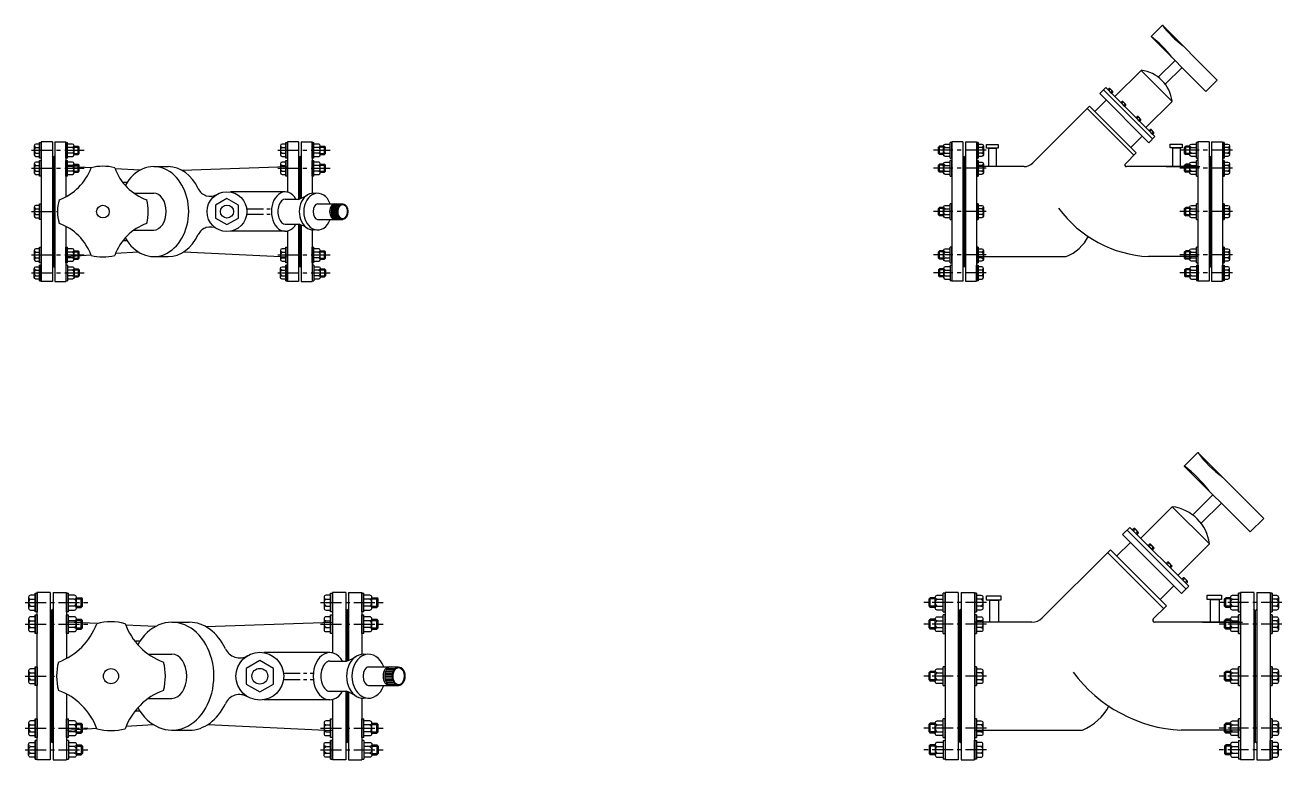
# Model space of a CAD drawing. Header units: millimetres. Extents: x 1218 to 72853, y -34712 to 16286.
# Drawn here: x 63028 to 64942, y 11558 to 12677 of the extents above; entities that cross this region are included whole.
import ezdxf

# ---------------------------------------------------------------- set-up
doc = ezdxf.new("R2010")
doc.units = ezdxf.units.MM
doc.linetypes.add('CENTER', pattern=[50.8, 31.75, -6.35, 6.35, -6.35])
doc.styles.get("Standard").update_dxf_attribs({"font": 'arial.ttf'})

# ---------------------------------------------------------------- blocks, each defined once
blk = doc.blocks.new('dai oc M20')
for p, q in [((25872.5, -5702.3, 1381.5), (25872.5, -5698.3, 1381.5)), ((25872.5, -5698.3, 1381.5), (25910.5, -5698.3, 1381.5)), ((25872.5, -5702.3, 1381.5), (25910.5, -5702.3, 1381.5)), ((25876.5, -5702.3, 1381.5), (25876.5, -5714.3, 1381.5)), ((25906.5, -5714.3, 1381.5), (25906.5, -5702.3, 1381.5)), ((25910.5, -5698.3, 1381.5), (25910.5, -5702.3, 1381.5)), ((25880.4, -5718.3, 1381.5), (25902.6, -5718.3, 1381.5)), ((25881.5, -5718.3, 1381.5), (25881.5, -5728.3, 1381.5)), ((25881.5, -5728.3, 1381.5), (25901.5, -5728.3, 1381.5)), ((25884, -5730.8, 1381.5), (25881.5, -5728.3, 1381.5)), ((25884, -5718.3, 1381.5), (25884, -5730.8, 1381.5)), ((25884, -5730.8, 1381.5), (25899, -5730.8, 1381.5)), ((25899, -5718.3, 1381.5), (25899, -5730.8, 1381.5)), ((25899, -5730.8, 1381.5), (25901.5, -5728.3, 1381.5)), ((25901.5, -5718.3, 1381.5), (25901.5, -5728.3, 1381.5))]:
    blk.add_line(p, q)
at = {"elevation": 1381.5}
for points in [[(25884.5, -5714.3), (25884.5, -5702.3)], [(25898.5, -5714.3), (25898.5, -5702.3)]]:
    blk.add_lwpolyline(points, dxfattribs=at)
for centre, radius, start, end in [((25880.5, -5714.3, 1381.5), 4, 180.2478, 359.7522), ((25891.5, -5710.1, 1381.5), 8.14, 210.7312, 329.2688), ((25902.5, -5714.3, 1381.5), 4, 180.2478, 359.7522)]:
    blk.add_arc(centre, radius, start, end)
blk = doc.blocks.new('bulong M20')
for p, q in [((25876.5, -5633.2, 1381.5), (25876.5, -5642.3, 1381.5)), ((25902.6, -5629.3, 1381.5), (25880.4, -5629.3, 1381.5)), ((25906.5, -5642.3, 1381.5), (25906.5, -5633.2, 1381.5)), ((25872.5, -5642.3, 1381.5), (25910.5, -5642.3, 1381.5)), ((25872.5, -5646.3, 1381.5), (25872.5, -5642.3, 1381.5)), ((25910.5, -5642.3, 1381.5), (25872.5, -5642.3, 1381.5)), ((25910.5, -5646.3, 1381.5), (25872.5, -5646.3, 1381.5)), ((25910.5, -5642.3, 1381.5), (25910.5, -5646.3, 1381.5))]:
    blk.add_line(p, q)
at = {"elevation": 1381.5}
for points in [[(25884.5, -5633.2), (25884.5, -5642.3)], [(25898.5, -5633.2), (25898.5, -5642.3)]]:
    blk.add_lwpolyline(points, dxfattribs=at)
for centre, radius, start, end in [((25880.5, -5633.3, 1381.5), 4, 0.2478, 179.7522), ((25891.5, -5637.4, 1381.5), 8.14, 30.7312, 149.2688), ((25902.5, -5633.3, 1381.5), 4, 0.2478, 179.7522)]:
    blk.add_arc(centre, radius, start, end)
blk = doc.blocks.new('VANCANBANG-DN125 PCCC')
at = {"linetype": 'Continuous'}
for p, q in [((-282.8, 106.2), (-282.8, -106.3)), ((-266, 106.2), (-282.8, 106.2)), ((-266, 106.2), (-266, -106.3)), ((-262.2, 106.2), (-262.2, -106.3)), ((-262.2, 106.2), (-245.3, 106.2)), ((-245.3, 106.2), (-245.3, 22.6)), ((92.2, 106.2), (92.2, 29.5)), ((109, 106.2), (92.2, 106.2)), ((109, 106.2), (109, 19.1)), ((112.8, 106.2), (112.8, 20.2)), ((112.8, 106.2), (129.7, 106.2)), ((129.7, 106.2), (129.7, 27.8)), ((-264.1, 83.1), (-266, 85)), ((-264.1, 83.1), (-262.2, 85)), ((-264.1, 83.1), (-264.1, -83.1)), ((-264.1, 83.1), (-264.1, -83.1)), ((110.9, 83.1), (109, 85)), ((110.9, 83.1), (112.8, 85)), ((110.9, 83.1), (110.9, 19.5)), ((110.9, 83.1), (110.9, 19.5)), ((-206.4, 66.8), (-245.3, 68.7)), ((-132.3, 63.2), (-170.4, 65)), ((-111.6, 68.5), (-89.6, 68.5)), ((-68.5, 62.9), (92.2, 68.7)), ((-152.1, 44.4), (-158.6, 44.4)), ((-141.6, 28.2), (-111.6, 28.2)), ((88.8, 29.9), (5.2, 29.9)), ((88.8, 19.1), (109.9, 19.1)), ((137.9, 12), (176.2, 12)), ((158.7, 2), (168.3, 2)), ((159, 4), (168.6, 4)), ((159.6, 6), (169.2, 6)), ((160.6, 8), (170.2, 8)), ((162.1, 10), (171.7, 10)), ((164.3, 11.5), (164.3, 12)), ((166.5, 12), (176.2, 12)), ((88.9, -19.1), (109.9, -19.1)), ((109, -19.1), (109, -106.3)), ((137.9, -12), (176.2, -12)), ((158.5, 0), (168.2, 0)), ((158.7, -2), (168.3, -2)), ((159, -4), (168.6, -4)), ((159.6, -6), (169.2, -6)), ((160.6, -8), (170.2, -8)), ((162.1, -10), (171.7, -10)), ((164.3, -12), (164.3, -11.5)), ((166.5, -12), (176.2, -12)), ((-245.3, -22.6), (-245.3, -106.3)), ((-141.6, -28.2), (-111.5, -28.2)), ((88.8, -29.9), (5.2, -29.9)), ((92.2, -29.5), (92.2, -106.3)), ((110.9, -19.5), (110.9, -83.1)), ((110.9, -19.5), (110.9, -83.1)), ((112.8, -20.2), (112.8, -106.3)), ((129.7, -27.8), (129.7, -106.3)), ((-152.1, -44.4), (-158.6, -44.4)), ((-207, -66.3), (-245.3, -68.8)), ((-134.8, -61.7), (-169.9, -63.9)), ((-111.5, -68.5), (-89.5, -68.5)), ((-65.9, -61.4), (92.2, -68.8)), ((-264.1, -83.1), (-266, -85)), ((-264.1, -83.1), (-262.2, -85)), ((110.9, -83.1), (109, -85)), ((110.9, -83.1), (112.8, -85)), ((-266, -106.3), (-282.8, -106.3)), ((-262.2, -106.3), (-245.3, -106.3)), ((109, -106.3), (92.2, -106.3)), ((112.8, -106.3), (129.7, -106.3))]:
    blk.add_line(p, q, dxfattribs=at)
at = {"linetype": 'CENTER'}
for p, q in [((-297.8, 93.4), (-217.7, 93.4)), ((77.2, 93.4), (157.3, 93.4)), ((-297.8, 66.1), (-217.7, 66.1)), ((77.2, 66.1), (157.3, 66.1)), ((-297.8, 0), (-258, 0)), ((-297.8, -66.1), (-217.7, -66.1)), ((77.2, -66.1), (157.3, -66.1)), ((-297.8, -93.4), (-217.7, -93.4)), ((77.2, -93.4), (157.3, -93.4))]:
    blk.add_line(p, q, dxfattribs=at)
for p, q in [((-264.1, -83.4), (-264.1, 83.4)), ((110.9, 19.5), (110.9, 83.4)), ((110.9, -83.4), (110.9, -19.5))]:
    blk.add_line(p, q)
at = {"linetype": 'CENTER', "ltscale": 0.8}
for p, q in [((30.1, 4), (67.9, 4)), ((30.1, -4), (67.9, -4))]:
    blk.add_line(p, q, dxfattribs=at)
at = {"linetype": 'Continuous'}
blk.add_lwpolyline([(0, -19.9), (17.3, -10), (17.3, 10), (0, 19.9), (-17.3, 10), (-17.3, -10)], close=True, dxfattribs=at)
for centre, radius in [((0, 0), 30.3), ((-189, 0), 9.59), ((0, 0), 9.96)]:
    blk.add_circle(centre, radius, dxfattribs=at)
for centre, radius, start, end in [((-284, 95), 82.1, 290.2095, 339.8239), ((-189, 0), 69.1, 74.9358, 105.0977), ((-94, 95), 82.1, 200.2095, 249.8239), ((-25.6, 43.2), 19.9, 204.7175, 300.634), ((93.3, 67.7), 51.3, 288.9525, 304.5359), ((-189, 0), 69.1, 164.9023, 195.0642), ((-189, 0), 69.1, 344.9358, 15.0977), ((-283.9, -95), 82.1, 20.2095, 69.8239), ((-93.9, -95), 82.1, 110.2095, 159.8239), ((93.3, -67.7), 51.3, 55.4641, 71.0475), ((-25.6, -43.3), 19.9, 59.3683, 155.2819), ((-189, 0), 69.1, 254.9358, 285.0977)]:
    blk.add_arc(centre, radius, start, end, dxfattribs=at)
for centre, major_axis, ratio, start_param, end_param in [((-111.6, 0), (0, 68.5), 0.777514, 2.193196, 7.23108), ((-89.6, 0), (0, 68.5), 0.777514, 5.246597, 6.283185), ((-111.6, 0), (0, 28.2), 0.670315, 3.141593, 6.283185), ((88.8, 0), (0, -29.9), 0.707107, 2.264962, 7.159828), ((88.8, 0), (0, -19.1), 0.591207, 3.13788, 6.286898), ((131.2, 0), (0, -27.9), 0.757614, 2.976201, 6.448577), ((138.1, 0), (0, -27.9), 0.757614, 2.013707, 7.411071), ((137.9, 0), (0, -12), 0.570197, 3.141593, 6.283185), ((164.3, 0), (0, -12), 0.669487, 3.141593, 6.283185), ((166.5, 0), (0, -12), 0.669487, 3.141593, 6.283185), ((-89.6, 0), (0, 68.5), 0.777514, 3.141593, 4.177496)]:
    blk.add_ellipse(centre, major_axis=major_axis, ratio=ratio, start_param=start_param, end_param=end_param, dxfattribs=at)
blk.add_ellipse((176.2, 0), major_axis=(0, -12), ratio=0.669487, dxfattribs=at)
blk.add_open_spline([(176.2, -11), (177.1, -11), (178, -10.7), (179.7, -9.5), (180.5, -8.7), (181.9, -6.4), (182.4, -5.1), (183.1, -2.1), (183.2, -0.6), (183, 2.6), (182.7, 4.1), (181.7, 6.8), (181.1, 8), (179.5, 9.7), (178.6, 10.4), (176.8, 11), (175.9, 11), (174.1, 10.6), (173.2, 10), (171.6, 8.4), (170.9, 7.3), (169.8, 4.7), (169.4, 3.2), (169.1, 0.1), (169.1, -1.5), (169.7, -4.5), (170.2, -5.9), (171.5, -8.2), (172.3, -9.2), (174, -10.5), (174.9, -10.9), (175.9, -11), (176, -11), (176.2, -11)], degree=3, knots=[0, 0, 0, 0, 0.414967, 0.414967, 0.829934, 0.829934, 1.244902, 1.244902, 1.659869, 1.659869, 2.074836, 2.074836, 2.489803, 2.489803, 2.904771, 2.904771, 3.319738, 3.319738, 3.734705, 3.734705, 4.149672, 4.149672, 4.56464, 4.56464, 4.979607, 4.979607, 5.394574, 5.394574, 5.809541, 5.809541, 6.224509, 6.224509, 6.283185, 6.283185, 6.283185, 6.283185], dxfattribs=at)
at = {"yscale": 0.6250000000000001}
for name, p, xscale, zscale, rotation in [('bulong M20', (-3811.8, -16088.8, -863.4), 0.6250000000000001, 0.6250000000000001, 90.00000000000001), ('dai oc M20', (-3806.8, -16088.8, -863.4), 0.6250000000000001, 0.6250000000000001, 90.00000000000001), ('bulong M20', (-3436.8, -16088.8, -863.4), 0.6250000000000001, 0.6250000000000001, 90.00000000000001), ('dai oc M20', (-3431.8, -16088.8, -863.4), 0.6250000000000001, 0.6250000000000001, 90.00000000000001), ('bulong M20', (-3811.8, -16116.1, -863.4), 0.6250000000000001, 0.6250000000000001, 90.00000000000001), ('dai oc M20', (-3806.8, -16116.1, -863.4), 0.6250000000000001, 0.6250000000000001, 90.00000000000001), ('bulong M20', (-3436.8, -16116.1, -863.4), 0.6250000000000001, 0.6250000000000001, 90.00000000000001), ('dai oc M20', (-3431.8, -16116.1, -863.4), 0.6250000000000001, 0.6250000000000001, 90.00000000000001), ('bulong M20', (-3811.8, -16182.2, -863.4), 0.6250000000000001, 0.6250000000000001, 90.00000000000001), ('bulong M20', (-3811.8, -16248.3, -863.4), 0.6250000000000001, 0.6250000000000001, 90.00000000000001), ('dai oc M20', (-3806.8, -16248.3, -863.4), 0.6250000000000001, 0.6250000000000001, 90.00000000000001), ('bulong M20', (-3436.8, -16248.3, -863.4), 0.6250000000000001, 0.6250000000000001, 90.00000000000001), ('dai oc M20', (-3431.8, -16248.3, -863.4), 0.6250000000000001, 0.6250000000000001, 90.00000000000001), ('bulong M20', (-3811.8, 16088.8, -863.4), -0.6250000000000001, 0.625, 90), ('dai oc M20', (-3806.8, 16088.8, -863.4), -0.6250000000000001, 0.625, 90), ('bulong M20', (-3436.8, 16088.8, -863.4), -0.6250000000000001, 0.625, 90), ('dai oc M20', (-3431.8, 16088.8, -863.4), -0.6250000000000001, 0.625, 90)]:
    blk.add_blockref(name, p, dxfattribs=dict(at, xscale=xscale, zscale=zscale, rotation=rotation))
at = {"flags": 1}
for p in [(-282.8, 0), (129.7, 0)]:
    blk.add_attdef('AMC', p, '', height=0.313, rotation=90, dxfattribs=at)
blk = doc.blocks.new('VANCANBANG-DN150 PCCC')
at = {"linetype": 'Continuous'}
for p, q in [((-339.4, 127.5), (-339.4, -127.5)), ((-319.2, 127.5), (-339.4, 127.5)), ((-319.2, 127.5), (-319.2, -127.5)), ((-314.7, 127.5), (-314.7, -127.5)), ((-314.7, 127.5), (-294.4, 127.5)), ((-294.4, 127.5), (-294.4, 27.1)), ((110.6, 127.5), (110.6, 35.4)), ((130.8, 127.5), (110.6, 127.5)), ((130.8, 127.5), (130.8, 22.9)), ((135.3, 127.5), (135.3, 24.2)), ((135.3, 127.5), (155.6, 127.5)), ((155.6, 127.5), (155.6, 33.4)), ((-316.9, 99.7), (-319.2, 102)), ((-316.9, 99.7), (-314.7, 102)), ((-316.9, 99.7), (-316.9, -99.8)), ((-316.9, 99.7), (-316.9, -99.8)), ((133.1, 99.7), (130.8, 102)), ((133.1, 99.7), (135.3, 102)), ((133.1, 99.7), (133.1, 23.4)), ((133.1, 99.7), (133.1, 23.4)), ((-247.7, 80.2), (-294.4, 82.5)), ((-158.7, 75.8), (-204.5, 78)), ((-133.9, 82.2), (-107.5, 82.3)), ((-82.1, 75.5), (110.6, 82.5)), ((-182.6, 53.3), (-190.3, 53.3)), ((-169.9, 33.8), (-133.9, 33.8)), ((106.6, 35.9), (6.2, 35.9)), ((106.6, 22.9), (131.9, 22.9)), ((165.5, 14.3), (211.4, 14.3)), ((190.4, 2.4), (201.9, 2.4)), ((190.8, 4.8), (202.3, 4.8)), ((191.5, 7.2), (203.1, 7.2)), ((192.7, 9.6), (204.2, 9.6)), ((194.5, 12), (206.1, 12)), ((197.2, 13.8), (197.2, 14.3)), ((199.9, 14.3), (211.4, 14.3)), ((165.5, -14.3), (211.4, -14.3)), ((190.3, 0), (201.8, 0)), ((190.4, -2.4), (201.9, -2.4)), ((190.8, -4.8), (202.3, -4.8)), ((191.5, -7.2), (203.1, -7.2)), ((192.7, -9.6), (204.2, -9.6)), ((194.5, -12), (206.1, -12)), ((197.2, -14.3), (197.2, -13.8)), ((199.9, -14.3), (211.4, -14.3)), ((-294.4, -27.1), (-294.4, -127.5)), ((-169.9, -33.8), (-133.9, -33.8)), ((106.6, -35.9), (6.2, -35.9)), ((106.7, -22.9), (131.9, -22.9)), ((110.6, -35.4), (110.6, -127.5)), ((130.8, -22.9), (130.8, -127.5)), ((133.1, -23.4), (133.1, -99.8)), ((133.1, -23.4), (133.1, -99.8)), ((135.3, -24.2), (135.3, -127.5)), ((155.6, -33.4), (155.6, -127.5)), ((-182.6, -53.3), (-190.3, -53.3)), ((-161.7, -74), (-203.9, -76.7)), ((-79.1, -73.7), (110.6, -82.5)), ((-248.5, -79.6), (-294.4, -82.5)), ((-133.8, -82.2), (-107.5, -82.2)), ((-316.9, -99.8), (-319.2, -102)), ((-316.9, -99.8), (-314.7, -102)), ((133.1, -99.8), (130.8, -102)), ((133.1, -99.8), (135.3, -102)), ((-319.2, -127.5), (-339.4, -127.5)), ((-314.7, -127.5), (-294.4, -127.5)), ((130.8, -127.5), (110.6, -127.5)), ((135.3, -127.5), (155.6, -127.5))]:
    blk.add_line(p, q, dxfattribs=at)
at = {"linetype": 'CENTER'}
for p, q in [((-357.4, 112.1), (-261.3, 112.1)), ((92.6, 112.1), (188.7, 112.1)), ((-357.4, 79.3), (-261.3, 79.3)), ((92.6, 79.3), (188.7, 79.3)), ((-357.4, 0), (-309.6, 0)), ((-357.4, -79.3), (-261.3, -79.3)), ((92.6, -79.3), (188.7, -79.3)), ((-357.4, -112.1), (-261.3, -112.1)), ((92.6, -112.1), (188.7, -112.1))]:
    blk.add_line(p, q, dxfattribs=at)
for p, q in [((-316.9, -100.1), (-316.9, 100.1)), ((133.1, 23.4), (133.1, 100.1)), ((133.1, -100.1), (133.1, -23.4))]:
    blk.add_line(p, q)
at = {"linetype": 'CENTER', "ltscale": 0.8}
for p, q in [((36.1, 4.8), (81.4, 4.8)), ((36.1, -4.8), (81.4, -4.8))]:
    blk.add_line(p, q, dxfattribs=at)
at = {"linetype": 'Continuous'}
blk.add_lwpolyline([(0, -23.9), (20.7, -12), (20.7, 12), (0, 23.9), (-20.7, 12), (-20.7, -12)], close=True, dxfattribs=at)
for centre, radius in [((0, 0), 36.4), ((-226.7, 0), 11.5), ((0, 0), 12)]:
    blk.add_circle(centre, radius, dxfattribs=at)
for centre, radius, start, end in [((-340.8, 114), 98.5, 290.2095, 339.8239), ((-226.7, 0), 82.9, 74.9358, 105.0977), ((-112.8, 114.1), 98.5, 200.2095, 249.8239), ((-30.7, 51.9), 23.9, 204.7175, 300.634), ((-226.7, 0), 82.9, 164.9023, 195.0642), ((-226.7, 0), 82.9, 344.9358, 15.0977), ((111.9, 81.2), 61.6, 288.9525, 304.5359), ((-340.7, -114.1), 98.5, 20.2095, 69.8239), ((-112.7, -114), 98.5, 110.2095, 159.8239), ((-30.7, -51.9), 23.9, 59.3683, 155.2819), ((111.9, -81.2), 61.6, 55.4641, 71.0475), ((-226.7, 0), 82.9, 254.9358, 285.0977)]:
    blk.add_arc(centre, radius, start, end, dxfattribs=at)
for centre, major_axis, ratio, start_param, end_param in [((-133.9, 0), (0, 82.2), 0.777514, 2.193196, 7.23108), ((-107.5, 0), (0, 82.2), 0.777514, 5.246597, 6.283185), ((106.6, 0), (0, -35.9), 0.707107, 2.264962, 7.159828), ((-133.9, 0), (0, 33.8), 0.670315, 3.141593, 6.283185), ((106.6, 0), (0, -22.9), 0.591207, 3.13788, 6.286898), ((157.4, 0), (0, -33.5), 0.757614, 2.976201, 6.448577), ((165.7, 0), (0, -33.5), 0.757614, 2.013707, 7.411071), ((165.5, 0), (0, -14.3), 0.570197, 3.141593, 6.283185), ((197.2, 0), (0, -14.3), 0.669487, 3.141593, 6.283185), ((199.9, 0), (0, -14.3), 0.669487, 3.141593, 6.283185), ((-107.5, 0), (0, 82.2), 0.777514, 3.141593, 4.177496)]:
    blk.add_ellipse(centre, major_axis=major_axis, ratio=ratio, start_param=start_param, end_param=end_param, dxfattribs=at)
blk.add_ellipse((211.4, 0), major_axis=(0, -14.3), ratio=0.669487, dxfattribs=at)
blk.add_open_spline([(211.4, -13.2), (212.5, -13.2), (213.6, -12.8), (215.7, -11.4), (216.6, -10.4), (218.3, -7.7), (218.9, -6.1), (219.7, -2.6), (219.9, -0.7), (219.7, 3.1), (219.3, 4.9), (218.1, 8.1), (217.3, 9.5), (215.4, 11.7), (214.3, 12.4), (212.2, 13.2), (211.1, 13.3), (208.9, 12.7), (207.8, 12), (205.9, 10.1), (205, 8.7), (203.7, 5.6), (203.3, 3.8), (202.9, 0.1), (203, -1.8), (203.6, -5.4), (204.2, -7.1), (205.8, -9.9), (206.7, -11), (208.8, -12.6), (209.9, -13), (211.1, -13.1), (211.2, -13.2), (211.4, -13.2)], degree=3, knots=[0, 0, 0, 0, 0.414967, 0.414967, 0.829934, 0.829934, 1.244902, 1.244902, 1.659869, 1.659869, 2.074836, 2.074836, 2.489803, 2.489803, 2.904771, 2.904771, 3.319738, 3.319738, 3.734705, 3.734705, 4.149672, 4.149672, 4.56464, 4.56464, 4.979607, 4.979607, 5.394574, 5.394574, 5.809541, 5.809541, 6.224509, 6.224509, 6.283185, 6.283185, 6.283185, 6.283185], dxfattribs=at)
at = {"yscale": 0.7500000000000002}
for name, p, xscale, zscale, rotation in [('bulong M20', (-4574.1, -19306.5, -1036.1), 0.7500000000000002, 0.7500000000000002, 90.00000000000001), ('dai oc M20', (-4568.1, -19306.5, -1036.1), 0.7500000000000002, 0.7500000000000002, 90.00000000000001), ('bulong M20', (-4124.1, -19306.5, -1036.1), 0.7500000000000002, 0.7500000000000002, 90.00000000000001), ('dai oc M20', (-4118.1, -19306.5, -1036.1), 0.7500000000000002, 0.7500000000000002, 90.00000000000001), ('bulong M20', (-4574.1, -19339.4, -1036.1), 0.7500000000000002, 0.7500000000000002, 90.00000000000001), ('dai oc M20', (-4568.1, -19339.4, -1036.1), 0.7500000000000002, 0.7500000000000002, 90.00000000000001), ('bulong M20', (-4124.1, -19339.4, -1036.1), 0.7500000000000002, 0.7500000000000002, 90.00000000000001), ('dai oc M20', (-4118.1, -19339.4, -1036.1), 0.7500000000000002, 0.7500000000000002, 90.00000000000001), ('bulong M20', (-4574.1, -19418.7, -1036.1), 0.7500000000000002, 0.7500000000000002, 90.00000000000001), ('bulong M20', (-4574.1, -19497.9, -1036.1), 0.7500000000000002, 0.7500000000000002, 90.00000000000001), ('dai oc M20', (-4568.1, -19497.9, -1036.1), 0.7500000000000002, 0.7500000000000002, 90.00000000000001), ('bulong M20', (-4124.1, -19497.9, -1036.1), 0.7500000000000002, 0.7500000000000002, 90.00000000000001), ('dai oc M20', (-4118.1, -19497.9, -1036.1), 0.7500000000000002, 0.7500000000000002, 90.00000000000001), ('bulong M20', (-4574.1, 19306.5, -1036.1), -0.7500000000000002, 0.75, 90), ('dai oc M20', (-4568.1, 19306.5, -1036.1), -0.7500000000000002, 0.75, 90), ('bulong M20', (-4124.1, 19306.5, -1036.1), -0.7500000000000002, 0.75, 90), ('dai oc M20', (-4118.1, 19306.5, -1036.1), -0.7500000000000002, 0.75, 90)]:
    blk.add_blockref(name, p, dxfattribs=dict(at, xscale=xscale, zscale=zscale, rotation=rotation))
at = {"flags": 1}
for p in [(-339.4, 0), (155.6, 0)]:
    blk.add_attdef('AMC', p, '', height=0.375, rotation=90, dxfattribs=at)
blk = doc.blocks.new('VANCANBANG-FRONT-DN125 PCCC')
for p, q in [((114.5, 284.1), (97.2, 266.9)), ((198.2, 200.4), (114.5, 284.1)), ((180.9, 183.2), (97.2, 266.9)), ((108.2, 204.8), (133.8, 230.3)), ((42.1, 175.2), (82.1, 215.2)), ((129.3, 168), (82.1, 215.2)), ((118.8, 194.1), (144.4, 219.7)), ((198.2, 200.4), (180.9, 183.2)), ((19, 179.7), (28.3, 189)), ((93.8, 104.9), (19, 179.7)), ((99.5, 110.7), (24.8, 185.5)), ((103.1, 114.2), (28.3, 189)), ((-82.9, 74.1), (3.6, 160.6)), ((71.1, 86), (0.1, 157)), ((74.7, 89.5), (3.6, 160.6)), ((11.4, 152.3), (28.9, 169.8)), ((89.3, 128), (129.3, 168)), ((66.6, 97.5), (83.9, 114.8)), ((93.8, 104.9), (103.1, 114.2)), ((-187.5, -83.4), (-187.5, 83.4)), ((58.1, 73), (74.7, 89.5)), ((187.5, -83.4), (187.5, 83.4)), ((-96.2, 68.6), (-168.8, 68.6)), ((168.7, 68.6), (59.9, 68.6)), ((120.4, 68.6), (171.3, 68.6)), ((-168.8, -68.6), (-32, -68.6)), ((168.7, -68.6), (93.6, -68.6))]:
    blk.add_line(p, q)
at = {"linetype": 'Continuous'}
for p, q in [((-206.3, 106.3), (-206.3, -106.2)), ((-189.4, 106.3), (-206.3, 106.3)), ((-189.4, 106.3), (-189.4, -106.2)), ((-185.6, 106.3), (-185.6, -106.2)), ((-185.6, 106.3), (-168.8, 106.3)), ((-168.8, 106.3), (-168.8, -106.2)), ((168.7, 106.3), (168.7, -106.2)), ((185.6, 106.3), (168.7, 106.3)), ((185.6, 106.3), (185.6, -106.2)), ((189.4, 106.3), (189.4, -106.2)), ((189.4, 106.3), (206.2, 106.3)), ((206.2, 106.3), (206.2, -106.2)), ((-187.5, 83.1), (-189.4, 85)), ((-187.5, 83.1), (-185.6, 85)), ((-187.5, 83.1), (-187.5, -83.1)), ((-187.5, 83.1), (-187.5, -83.1)), ((187.5, 83.1), (185.6, 85)), ((187.5, 83.1), (189.4, 85)), ((187.5, 83.1), (187.5, -83.1)), ((187.5, 83.1), (187.5, -83.1)), ((-187.5, -83.1), (-189.4, -85)), ((-187.5, -83.1), (-185.6, -85)), ((187.5, -83.1), (185.6, -85)), ((187.5, -83.1), (189.4, -85)), ((-189.4, -106.2), (-206.3, -106.2)), ((-185.6, -106.2), (-168.8, -106.2)), ((185.6, -106.2), (168.7, -106.2)), ((189.4, -106.2), (206.2, -106.2))]:
    blk.add_line(p, q, dxfattribs=at)
at = {"linetype": 'CENTER'}
for p, q in [((-153.7, 93.4), (-233.9, 93.4)), ((221.3, 93.4), (141.1, 93.4)), ((-153.7, 66.1), (-233.9, 66.1)), ((221.3, 66.1), (141.1, 66.1)), ((-153.7, 0), (-233.9, 0)), ((221.3, 0), (141.1, 0)), ((-153.7, -66.1), (-233.9, -66.1)), ((221.3, -66.1), (141.1, -66.1)), ((-153.7, -93.4), (-233.9, -93.4)), ((221.3, -93.4), (141.1, -93.4))]:
    blk.add_line(p, q, dxfattribs=at)
for points in [[(31.7, 185.6), (33.5, 187.4)], [(39, 181.9), (37.2, 180.1), (31.7, 185.6)], [(34.6, 186.2), (32.9, 184.4)], [(34.6, 187.4), (39, 183.1)], [(37.8, 183.1), (36, 181.3)], [(51.5, 165.8), (53.3, 167.6)], [(58.7, 162.1), (57, 160.3), (51.5, 165.8)], [(54.4, 166.4), (52.7, 164.6)], [(54.4, 167.6), (58.7, 163.3)], [(57.6, 163.3), (55.8, 161.5)], [(76.2, 144.7), (74.4, 142.9), (79.9, 137.4)], [(77.4, 143.5), (75.6, 141.7)], [(81.7, 140.3), (77.4, 144.7)], [(80.5, 140.3), (78.7, 138.6)], [(79.9, 137.4), (81.7, 139.2)], [(96, 124.9), (94.2, 123.1), (99.7, 117.6)], [(97.2, 123.7), (95.4, 121.9)], [(101.5, 120.6), (97.2, 124.9)], [(100.3, 120.6), (98.5, 118.8)], [(99.7, 117.6), (101.5, 119.4)], [(-149.6, 68.6), (-149.6, 96.6), (-138.5, 96.6), (-138.5, 68.6)], [(130.5, 68.6), (130.5, 97.4), (141.6, 97.4), (141.6, 68.9)]]:
    blk.add_lwpolyline(points)
for points in [[(-153.5, 102.1), (-135.4, 102.1), (-135.4, 96.6), (-153.5, 96.6)], [(126.6, 102.9), (144.7, 102.9), (144.7, 97.4), (126.6, 97.4)]]:
    blk.add_lwpolyline(points, close=True)
for centre, radius, start, end in [((237, 375.1), 152.6, 216.5886, 233.4114), ((6.3, 144.3), 152.6, 36.5886, 53.4114), ((75.7, 161.7), 54, 6.785, 83.215), ((34.1, 186.8), 0.834, 315.7424, 134.2576), ((34.4, 182.8), 3.39, 4.1458, 85.8542), ((38.4, 182.5), 0.834, 315.7424, 134.2576), ((53.8, 167), 0.834, 315.7424, 134.2576), ((54.2, 163), 3.39, 4.1458, 85.8542), ((58.2, 162.7), 0.834, 315.7424, 134.2576), ((76.8, 144.1), 0.834, 315.7424, 134.2576), ((77.1, 140.1), 3.39, 4.1458, 85.8542), ((81.1, 139.8), 0.834, 315.7424, 134.2576), ((96.6, 124.3), 0.834, 315.7424, 134.2576), ((96.9, 120.3), 3.39, 4.1458, 85.8542), ((100.9, 120), 0.834, 315.7424, 134.2576), ((-96.2, 87.4), 18.8, 270, 315), ((59.9, 71.1), 2.57, 135, 270), ((103.5, 114.5), 183.4, 216.6432, 266.8862), ((-57.6, -6.7), 67, 292.4404, 332.765)]:
    blk.add_arc(centre, radius, start, end)
at = {"yscale": 0.625, "zscale": 0.625, "rotation": 270}
for name, p, xscale in [('dai oc M20', (3355.2, -16088.8, -863.4), -0.625), ('bulong M20', (3360.2, -16088.8, -863.4), -0.625), ('dai oc M20', (3730.2, -16088.8, -863.4), -0.625), ('bulong M20', (3735.2, -16088.8, -863.4), -0.625), ('dai oc M20', (3355.2, -16116.1, -863.4), -0.625), ('bulong M20', (3360.2, -16116.1, -863.4), -0.625), ('dai oc M20', (3730.2, -16116.1, -863.4), -0.625), ('bulong M20', (3735.2, -16116.1, -863.4), -0.625), ('dai oc M20', (3355.2, -16182.2, -863.4), -0.625), ('bulong M20', (3360.2, -16182.2, -863.4), -0.625), ('dai oc M20', (3730.2, -16182.2, -863.4), -0.625), ('bulong M20', (3735.2, -16182.2, -863.4), -0.625), ('dai oc M20', (3355.2, -16248.3, -863.4), -0.625), ('bulong M20', (3360.2, -16248.3, -863.4), -0.625), ('dai oc M20', (3730.2, -16248.3, -863.4), -0.625), ('bulong M20', (3735.2, -16248.3, -863.4), -0.625), ('dai oc M20', (3355.2, 16088.8, -863.4), 0.625), ('bulong M20', (3360.2, 16088.8, -863.4), 0.625), ('dai oc M20', (3730.2, 16088.8, -863.4), 0.625), ('bulong M20', (3735.2, 16088.8, -863.4), 0.625)]:
    blk.add_blockref(name, p, dxfattribs=dict(at, xscale=xscale))
at = {"flags": 1}
for p in [(-205.9, 0), (206.6, 0)]:
    blk.add_attdef('AMC', p, '', height=0.312, rotation=90, dxfattribs=at)
blk = doc.blocks.new('VANCANBANG-FRONT-DN150 PCCC')
for p, q in [((137.4, 340.9), (116.7, 320.2)), ((237.8, 240.5), (137.4, 340.9)), ((217.1, 219.8), (116.7, 320.2)), ((129.9, 245.7), (160.5, 276.4)), ((50.5, 210.3), (98.5, 258.3)), ((155.2, 201.6), (98.5, 258.3)), ((142.6, 233), (173.3, 263.6)), ((237.8, 240.5), (217.1, 219.8)), ((22.8, 215.7), (34, 226.8)), ((112.6, 125.9), (22.8, 215.7)), ((119.5, 132.8), (29.7, 222.6)), ((123.7, 137.1), (34, 226.8)), ((-99.5, 88.9), (4.3, 192.7)), ((89.6, 107.4), (4.3, 192.7)), ((13.7, 182.8), (34.7, 203.8)), ((107.2, 153.6), (155.2, 201.6)), ((85.3, 103.2), (0.1, 188.4)), ((80, 117.1), (100.7, 137.8)), ((112.6, 125.9), (123.7, 137.1)), ((-225, -100.1), (-225, 100.1)), ((69.7, 87.6), (89.6, 107.4)), ((225, -100.1), (225, 100.1)), ((-115.4, 82.3), (-202.5, 82.3)), ((202.5, 82.3), (71.9, 82.3)), ((144.5, 82.3), (205.6, 82.3)), ((-202.5, -82.3), (-38.4, -82.3)), ((202.5, -82.3), (112.3, -82.3))]:
    blk.add_line(p, q)
at = {"linetype": 'Continuous'}
for p, q in [((-247.5, 127.5), (-247.5, -127.5)), ((-227.3, 127.5), (-247.5, 127.5)), ((-227.3, 127.5), (-227.3, -127.5)), ((-222.8, 127.5), (-222.8, -127.5)), ((-222.8, 127.5), (-202.5, 127.5)), ((-202.5, 127.5), (-202.5, -127.5)), ((202.5, 127.5), (202.5, -127.5)), ((222.7, 127.5), (202.5, 127.5)), ((222.7, 127.5), (222.7, -127.5)), ((227.2, 127.5), (227.2, -127.5)), ((227.2, 127.5), (247.5, 127.5)), ((247.5, 127.5), (247.5, -127.5)), ((-225, 99.7), (-227.3, 102)), ((-225, 99.7), (-222.8, 102)), ((-225, 99.7), (-225, -99.7)), ((-225, 99.7), (-225, -99.7)), ((225, 99.7), (222.7, 102)), ((225, 99.7), (227.2, 102)), ((225, 99.7), (225, -99.7)), ((225, 99.7), (225, -99.7)), ((-225, -99.7), (-227.3, -102)), ((-225, -99.7), (-222.8, -102)), ((225, -99.7), (222.7, -102)), ((225, -99.7), (227.2, -102)), ((-227.3, -127.5), (-247.5, -127.5)), ((-222.8, -127.5), (-202.5, -127.5)), ((222.7, -127.5), (202.5, -127.5)), ((227.2, -127.5), (247.5, -127.5))]:
    blk.add_line(p, q, dxfattribs=at)
at = {"linetype": 'CENTER'}
for p, q in [((-184.5, 112.1), (-280.6, 112.1)), ((265.5, 112.1), (169.4, 112.1)), ((-184.5, 79.3), (-280.6, 79.3)), ((265.5, 79.3), (169.4, 79.3)), ((-184.5, 0), (-280.6, 0)), ((265.5, 0), (169.4, 0)), ((-184.5, -79.3), (-280.6, -79.3)), ((265.5, -79.3), (169.4, -79.3)), ((-184.5, -112.1), (-280.6, -112.1)), ((265.5, -112.1), (169.4, -112.1))]:
    blk.add_line(p, q, dxfattribs=at)
for points in [[(38, 222.7), (40.2, 224.9)], [(46.8, 218.3), (44.6, 216.1), (38, 222.7)], [(41.6, 223.4), (39.5, 221.3)], [(41.6, 224.9), (46.8, 219.7)], [(45.3, 219.7), (43.2, 217.6)], [(61.8, 199), (63.9, 201.1)], [(70.5, 194.5), (68.4, 192.4), (61.8, 199)], [(65.3, 199.7), (63.2, 197.6)], [(65.3, 201.1), (70.5, 195.9)], [(69.1, 195.9), (67, 193.8)], [(91.4, 173.6), (89.3, 171.5), (95.9, 164.9)], [(98, 168.4), (92.8, 173.6)], [(92.8, 172.2), (90.7, 170.1)], [(96.6, 168.4), (94.5, 166.3)], [(95.9, 164.9), (98, 167)], [(115.2, 149.9), (113, 147.7), (119.6, 141.1)], [(116.6, 148.4), (114.5, 146.3)], [(121.8, 144.7), (116.6, 149.9)], [(120.3, 144.7), (118.2, 142.6)], [(119.6, 141.1), (121.8, 143.3)], [(-179.5, 82.3), (-179.5, 115.9), (-166.2, 115.9), (-166.2, 82.3)], [(156.7, 82.3), (156.7, 116.9), (169.9, 116.9), (169.9, 82.7)]]:
    blk.add_lwpolyline(points)
for points in [[(-184.2, 122.5), (-162.5, 122.5), (-162.5, 115.9), (-184.2, 115.9)], [(151.9, 123.5), (173.6, 123.5), (173.6, 116.9), (151.9, 116.9)]]:
    blk.add_lwpolyline(points, close=True)
for centre, radius, start, end in [((284.4, 450.1), 183.2, 216.5886, 233.4114), ((7.5, 173.2), 183.2, 36.5886, 53.4114), ((90.9, 194), 64.7, 6.785, 83.215), ((40.9, 224.1), 1, 315.7424, 134.2576), ((41.3, 219.4), 4.07, 4.1458, 85.8542), ((46, 219), 1, 315.7424, 134.2576), ((64.6, 200.4), 1, 315.7424, 134.2576), ((65, 195.6), 4.07, 4.1458, 85.8542), ((69.8, 195.2), 1, 315.7424, 134.2576), ((92.1, 172.9), 1, 315.7424, 134.2576), ((92.5, 168.1), 4.07, 4.1458, 85.8542), ((97.3, 167.7), 1, 315.7424, 134.2576), ((115.9, 149.1), 1, 315.7424, 134.2576), ((116.3, 144.4), 4.07, 4.1458, 85.8542), ((121, 144), 1, 315.7424, 134.2576), ((-115.4, 104.8), 22.5, 270, 315), ((71.9, 85.4), 3.08, 135, 270), ((124.2, 137.4), 220.1, 216.6432, 266.8862), ((-69.1, -8), 80.4, 292.4404, 332.765)]:
    blk.add_arc(centre, radius, start, end)
at = {"yscale": 0.75, "zscale": 0.75, "rotation": 270}
for name, p, xscale in [('dai oc M20', (4026.2, -19306.5, -1036.1), -0.75), ('bulong M20', (4032.2, -19306.5, -1036.1), -0.75), ('dai oc M20', (4476.2, -19306.5, -1036.1), -0.75), ('bulong M20', (4482.2, -19306.5, -1036.1), -0.75), ('dai oc M20', (4026.2, -19339.4, -1036.1), -0.75), ('bulong M20', (4032.2, -19339.4, -1036.1), -0.75), ('dai oc M20', (4476.2, -19339.4, -1036.1), -0.75), ('bulong M20', (4482.2, -19339.4, -1036.1), -0.75), ('dai oc M20', (4026.2, -19418.7, -1036.1), -0.75), ('bulong M20', (4032.2, -19418.7, -1036.1), -0.75), ('dai oc M20', (4476.2, -19418.7, -1036.1), -0.75), ('bulong M20', (4482.2, -19418.7, -1036.1), -0.75), ('dai oc M20', (4026.2, -19497.9, -1036.1), -0.75), ('bulong M20', (4032.2, -19497.9, -1036.1), -0.75), ('dai oc M20', (4476.2, -19497.9, -1036.1), -0.75), ('bulong M20', (4482.2, -19497.9, -1036.1), -0.75), ('dai oc M20', (4026.2, 19306.5, -1036.1), 0.75), ('bulong M20', (4032.2, 19306.5, -1036.1), 0.75), ('dai oc M20', (4476.2, 19306.5, -1036.1), 0.75), ('bulong M20', (4482.2, 19306.5, -1036.1), 0.75)]:
    blk.add_blockref(name, p, dxfattribs=dict(at, xscale=xscale))
at = {"flags": 1}
for p in [(-247.1, 0), (247.9, 0)]:
    blk.add_attdef('AMC', p, '', height=0.375, rotation=90, dxfattribs=at)

msp = doc.modelspace()

# ---------------------------------------------------------------- block references
for name, p in [('VANCANBANG-FRONT-DN125 PCCC', (64645.8, 12393.1)), ('VANCANBANG-DN125 PCCC', (63335.6, 12393.1)), ('VANCANBANG-FRONT-DN150 PCCC', (64676.8, 11685.2)), ('VANCANBANG-DN150 PCCC', (63385.6, 11685.2))]:
    msp.add_blockref(name, p)

doc.saveas('drawing.dxf')
